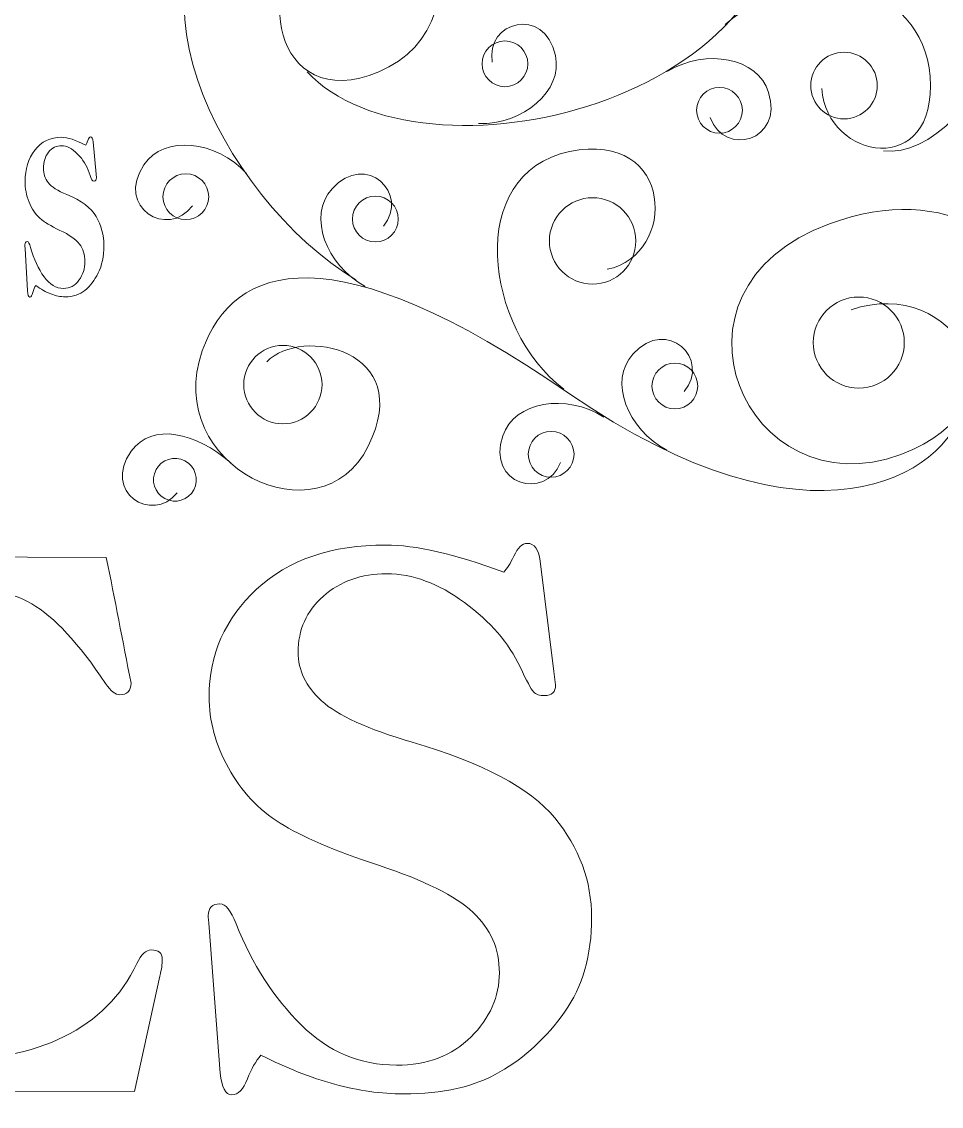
# Model space of a CAD drawing. Header units: millimetres. Extents: x 183 to 502, y -190 to 165.
# Drawn here: x 281.09 to 314.87, y 79.38 to 119.21 of the extents above; entities that cross this region are included whole.
import ezdxf

# ---------------------------------------------------------------- set-up
doc = ezdxf.new("R2010")
doc.units = ezdxf.units.MM
doc.header["$MEASUREMENT"] = 0
doc.layers.add('Camada 1', color=7, linetype='Continuous')

msp = doc.modelspace()

# ---------------------------------------------------------------- linework, layer by layer
at = {"layer": 'Camada 1', "color": 250, "lineweight": 20}
msp.add_open_spline([(337.5123, 40.8585), (337.5123, 40.8585), (337.5123, 70.8585), (337.5123, 70.8585), (337.5123, 70.8585), (337.5123, 70.8585), (340.5123, 70.8585), (340.5123, 70.8585), (340.5123, 70.8585), (340.5123, 70.8585), (340.5123, 100.8585), (340.5123, 100.8585), (340.5123, 100.8585), (340.5123, 100.8585), (337.5123, 100.8585), (337.5123, 100.8585), (337.5123, 100.8585), (337.5123, 100.8585), (337.5123, 130.8585), (337.5123, 130.8585), (337.5123, 130.8585), (337.5123, 130.8585), (340.5123, 130.8585), (340.5123, 130.8585), (340.5123, 130.8585), (340.5123, 130.8585), (340.5123, 164.8585), (340.5123, 164.8585), (340.5123, 164.8585), (340.5123, 164.8585), (337.5123, 164.8585), (337.5123, 164.8585), (337.5123, 164.8585), (337.5123, 164.8585), (306.5123, 164.8585), (306.5123, 164.8585), (306.5123, 164.8585), (306.5123, 164.8585), (306.5123, 161.8585), (306.5123, 161.8585), (306.5123, 161.8585), (306.5123, 161.8585), (276.5123, 161.8585), (276.5123, 161.8585), (276.5123, 161.8585), (276.5123, 161.8585), (276.5123, 164.8585), (276.5123, 164.8585), (276.5123, 164.8585), (276.5123, 164.8585), (246.5123, 164.8585), (246.5123, 164.8585), (246.5123, 164.8585), (246.5123, 164.8585), (246.5123, 161.8585), (246.5123, 161.8585), (246.5123, 161.8585), (246.5123, 161.8585), (216.5123, 161.8585), (216.5123, 161.8585), (216.5123, 161.8585), (216.5123, 161.8585), (216.5123, 164.8585), (216.5123, 164.8585), (216.5123, 164.8585), (216.5123, 164.8585), (185.5123, 164.8585), (185.5123, 164.8585), (185.5123, 164.8585), (185.5123, 164.8585), (182.5123, 164.8585), (182.5123, 164.8585), (182.5123, 164.8585), (182.5123, 164.8585), (182.5123, 130.8585), (182.5123, 130.8585), (182.5123, 130.8585), (182.5123, 130.8585), (185.5123, 130.8585), (185.5123, 130.8585), (185.5123, 130.8585), (185.5123, 130.8585), (185.5123, 100.8585), (185.5123, 100.8585), (185.5123, 100.8585), (185.5123, 100.8585), (182.5123, 100.8585), (182.5123, 100.8585), (182.5123, 100.8585), (182.5123, 100.8585), (182.5123, 70.8585), (182.5123, 70.8585), (182.5123, 70.8585), (182.5123, 70.8585), (185.5123, 70.8585), (185.5123, 70.8585), (185.5123, 70.8585), (185.5123, 70.8585), (185.5123, 40.8585), (185.5123, 40.8585), (185.5123, 40.8585), (185.5123, 40.8585), (182.5123, 40.8585), (182.5123, 40.8585), (182.5123, 40.8585), (182.5123, 40.8585), (182.5123, 6.8585), (182.5123, 6.8585), (182.5123, 6.8585), (182.5123, 6.8585), (185.5123, 6.8585), (185.5123, 6.8585), (185.5123, 6.8585), (185.5123, 6.8585), (216.5123, 6.8585), (216.5123, 6.8585), (216.5123, 6.8585), (216.5123, 6.8585), (216.5123, 9.8585), (216.5123, 9.8585), (216.5123, 9.8585), (216.5123, 9.8585), (246.5123, 9.8585), (246.5123, 9.8585), (246.5123, 9.8585), (246.5123, 9.8585), (246.5123, 6.8585), (246.5123, 6.8585), (246.5123, 6.8585), (246.5123, 6.8585), (276.5123, 6.8585), (276.5123, 6.8585), (276.5123, 6.8585), (276.5123, 6.8585), (276.5123, 9.8585), (276.5123, 9.8585), (276.5123, 9.8585), (276.5123, 9.8585), (306.5123, 9.8585), (306.5123, 9.8585), (306.5123, 9.8585), (306.5123, 9.8585), (306.5123, 6.8585), (306.5123, 6.8585), (306.5123, 6.8585), (306.5123, 6.8585), (337.5123, 6.8585), (337.5123, 6.8585), (337.5123, 6.8585), (337.5123, 6.8585), (340.5123, 6.8585), (340.5123, 6.8585), (340.5123, 6.8585), (340.5123, 6.8585), (340.5123, 40.8585), (340.5123, 40.8585), (340.5123, 40.8585), (340.5123, 40.8585), (337.5123, 40.8585), (337.5123, 40.8585)], degree=3, knots=[0, 0, 0, 0, 0.0243902, 0.0243902, 0.0243902, 0.0243902, 0.0487805, 0.0487805, 0.0487805, 0.0487805, 0.0731707, 0.0731707, 0.0731707, 0.0731707, 0.097561, 0.097561, 0.097561, 0.097561, 0.1219512, 0.1219512, 0.1219512, 0.1219512, 0.1463415, 0.1463415, 0.1463415, 0.1463415, 0.1707317, 0.1707317, 0.1707317, 0.1707317, 0.195122, 0.195122, 0.195122, 0.195122, 0.2195122, 0.2195122, 0.2195122, 0.2195122, 0.2439024, 0.2439024, 0.2439024, 0.2439024, 0.2682927, 0.2682927, 0.2682927, 0.2682927, 0.2926829, 0.2926829, 0.2926829, 0.2926829, 0.3170732, 0.3170732, 0.3170732, 0.3170732, 0.3414634, 0.3414634, 0.3414634, 0.3414634, 0.3658537, 0.3658537, 0.3658537, 0.3658537, 0.3902439, 0.3902439, 0.3902439, 0.3902439, 0.4146341, 0.4146341, 0.4146341, 0.4146341, 0.4390244, 0.4390244, 0.4390244, 0.4390244, 0.4634146, 0.4634146, 0.4634146, 0.4634146, 0.4878049, 0.4878049, 0.4878049, 0.4878049, 0.5121951, 0.5121951, 0.5121951, 0.5121951, 0.5365854, 0.5365854, 0.5365854, 0.5365854, 0.5609756, 0.5609756, 0.5609756, 0.5609756, 0.5853659, 0.5853659, 0.5853659, 0.5853659, 0.6097561, 0.6097561, 0.6097561, 0.6097561, 0.6341463, 0.6341463, 0.6341463, 0.6341463, 0.6585366, 0.6585366, 0.6585366, 0.6585366, 0.6829268, 0.6829268, 0.6829268, 0.6829268, 0.7073171, 0.7073171, 0.7073171, 0.7073171, 0.7317073, 0.7317073, 0.7317073, 0.7317073, 0.7560976, 0.7560976, 0.7560976, 0.7560976, 0.7804878, 0.7804878, 0.7804878, 0.7804878, 0.804878, 0.804878, 0.804878, 0.804878, 0.8292683, 0.8292683, 0.8292683, 0.8292683, 0.8536585, 0.8536585, 0.8536585, 0.8536585, 0.8780488, 0.8780488, 0.8780488, 0.8780488, 0.902439, 0.902439, 0.902439, 0.902439, 0.9268293, 0.9268293, 0.9268293, 0.9268293, 0.9512195, 0.9512195, 0.9512195, 0.9512195, 1, 1, 1, 1], dxfattribs=at)
at = {"layer": 'Camada 1', "color": 175, "lineweight": 9}
for points, knots in [([(312.7478, 114.4752), (316.1117, 113.9865), (320.7497, 122.9719), (316.9839, 128.4742), (316.9839, 128.4742), (313.5855, 133.4398), (308.9044, 129.3938), (311.2999, 126.1667), (311.2999, 126.1667), (313.338, 123.4214), (315.7391, 126.1512), (314.5035, 128.0702)], [0, 0, 0, 0, 0.25, 0.25, 0.25, 0.25, 0.5, 0.5, 0.5, 0.5, 1, 1, 1, 1]), ([(291.579, 117.3702), (295.6477, 112.9672), (310.1583, 116.1009), (309.1048, 125.3049), (309.1048, 125.3049), (308.1963, 133.241), (298.1528, 130.4532), (298.5452, 125.1433), (298.5452, 125.1433), (298.9473, 119.7002), (304.8206, 121.1501), (305.1983, 125.3977)], [0, 0, 0, 0, 0.25, 0.25, 0.25, 0.25, 0.5, 0.5, 0.5, 0.5, 1, 1, 1, 1]), ([(293.3681, 109.7341), (288.4407, 112.6905), (283.8939, 121.448), (289.9792, 124.593), (289.9792, 124.593), (295.8585, 127.6319), (298.5668, 119.6199), (294.5826, 117.5513), (294.5826, 117.5513), (290.4912, 115.4269), (289.3723, 120.6929), (291.9775, 121.9955)], [0, 0, 0, 0, 0.25, 0.25, 0.25, 0.25, 0.5, 0.5, 0.5, 0.5, 1, 1, 1, 1]), ([(306.9368, 119.1058), (309.8878, 121.6948), (314.1895, 120.6353), (314.4565, 117.203), (314.4565, 117.203), (314.7518, 113.4131), (310.6469, 114.1213), (310.4815, 116.7549)], [0, 0, 0, 0, 0.3333333, 0.3333333, 0.3333333, 0.3333333, 1, 1, 1, 1]), ([(297.8659, 115.4685), (299.5072, 115.4349), (300.9846, 116.6589), (300.6962, 117.976), (300.6962, 117.976), (300.2937, 119.8151), (298.1125, 119.2218), (298.3767, 117.7212)], [0, 0, 0, 0, 0.3333333, 0.3333333, 0.3333333, 0.3333333, 1, 1, 1, 1]), ([(298.8409, 116.8255), (299.3043, 116.8255), (299.682, 117.2032), (299.682, 117.6666), (299.682, 117.6666), (299.682, 118.1298), (299.3043, 118.5078), (298.8409, 118.5078), (298.8409, 118.5078), (298.3775, 118.5078), (297.9998, 118.1298), (297.9998, 117.6666), (297.9998, 117.6666), (297.9998, 117.2032), (298.3775, 116.8255), (298.8409, 116.8255)], [0, 0, 0, 0, 0.2, 0.2, 0.2, 0.2, 0.4, 0.4, 0.4, 0.4, 0.6, 0.6, 0.6, 0.6, 1, 1, 1, 1]), ([(304.8282, 117.3953), (306.2387, 118.235), (308.1278, 117.9001), (308.5274, 116.6123), (308.5274, 116.6123), (309.0857, 114.8141), (306.8957, 114.2531), (306.3845, 115.6885)], [0, 0, 0, 0, 0.3333333, 0.3333333, 0.3333333, 0.3333333, 1, 1, 1, 1]), ([(311.2979, 115.6444), (311.9717, 115.6444), (312.5212, 116.1937), (312.5212, 116.8673), (312.5212, 116.8673), (312.5212, 117.5409), (311.9717, 118.0902), (311.2979, 118.0902), (311.2979, 118.0902), (310.6246, 118.0902), (310.0751, 117.5409), (310.0751, 116.8673), (310.0751, 116.8673), (310.0751, 116.1937), (310.6246, 115.6444), (311.2979, 115.6444)], [0, 0, 0, 0, 0.2, 0.2, 0.2, 0.2, 0.4, 0.4, 0.4, 0.4, 0.6, 0.6, 0.6, 0.6, 1, 1, 1, 1]), ([(306.722, 115.1197), (307.1854, 115.1197), (307.5632, 115.4976), (307.5632, 115.9608), (307.5632, 115.9608), (307.5632, 116.4242), (307.1854, 116.802), (306.722, 116.802), (306.722, 116.802), (306.259, 116.802), (305.8809, 116.4242), (305.8809, 115.9608), (305.8809, 115.9608), (305.8809, 115.4976), (306.259, 115.1197), (306.722, 115.1197)], [0, 0, 0, 0, 0.2, 0.2, 0.2, 0.2, 0.4, 0.4, 0.4, 0.4, 0.6, 0.6, 0.6, 0.6, 1, 1, 1, 1]), ([(301.0046, 105.7138), (298.0866, 107.9351), (297.3551, 113.64), (301.2197, 114.4447), (301.2197, 114.4447), (305.0843, 115.2492), (305.1859, 110.6384), (302.5992, 110.1186)], [0, 0, 0, 0, 0.3333333, 0.3333333, 0.3333333, 0.3333333, 1, 1, 1, 1]), ([(289.3457, 113.6414), (288.236, 114.8515), (286.3305, 115.0741), (285.5774, 113.9554), (285.5774, 113.9554), (284.5259, 112.3938), (286.4616, 111.2268), (287.3641, 112.4544)], [0, 0, 0, 0, 0.3333333, 0.3333333, 0.3333333, 0.3333333, 1, 1, 1, 1]), ([(320.1816, 95.8725), (322.8895, 102.9926), (319.4416, 114.9711), (310.7612, 111.7918), (310.7612, 111.7918), (304.1121, 109.3564), (307.7122, 101.2166), (313.3855, 103.3189), (313.3855, 103.3189), (318.2932, 105.1377), (315.324, 109.9562), (311.5561, 108.6286)], [0, 0, 0, 0, 0.25, 0.25, 0.25, 0.25, 0.5, 0.5, 0.5, 0.5, 1, 1, 1, 1]), ([(293.706, 109.4928), (292.264, 110.2772), (291.5878, 112.0729), (292.4911, 113.0738), (292.4911, 113.0738), (293.7526, 114.4714), (295.3528, 112.8748), (294.3794, 111.7025)], [0, 0, 0, 0, 0.3333333, 0.3333333, 0.3333333, 0.3333333, 1, 1, 1, 1]), ([(287.1207, 111.9424), (287.584, 111.9424), (287.9618, 112.3203), (287.9618, 112.7835), (287.9618, 112.7835), (287.9618, 113.2467), (287.584, 113.6247), (287.1207, 113.6247), (287.1207, 113.6247), (286.6577, 113.6247), (286.2795, 113.2467), (286.2795, 112.7835), (286.2795, 112.7835), (286.2795, 112.3203), (286.6577, 111.9424), (287.1207, 111.9424)], [0, 0, 0, 0, 0.2, 0.2, 0.2, 0.2, 0.4, 0.4, 0.4, 0.4, 0.6, 0.6, 0.6, 0.6, 1, 1, 1, 1]), ([(294.0845, 111.1227), (294.5479, 111.1227), (294.9257, 111.5007), (294.9257, 111.9639), (294.9257, 111.9639), (294.9257, 112.4273), (294.5479, 112.8051), (294.0845, 112.8051), (294.0845, 112.8051), (293.6211, 112.8051), (293.2434, 112.4273), (293.2434, 111.9639), (293.2434, 111.9639), (293.2434, 111.5007), (293.6211, 111.1227), (294.0845, 111.1227)], [0, 0, 0, 0, 0.2, 0.2, 0.2, 0.2, 0.4, 0.4, 0.4, 0.4, 0.6, 0.6, 0.6, 0.6, 1, 1, 1, 1]), ([(302.0616, 109.5745), (302.9351, 109.5745), (303.6475, 110.287), (303.6475, 111.1604), (303.6475, 111.1604), (303.6475, 112.034), (302.9351, 112.7465), (302.0616, 112.7465), (302.0616, 112.7465), (301.1882, 112.7465), (300.4758, 112.034), (300.4758, 111.1604), (300.4758, 111.1604), (300.4758, 110.287), (301.1882, 109.5745), (302.0616, 109.5745)], [0, 0, 0, 0, 0.2, 0.2, 0.2, 0.2, 0.4, 0.4, 0.4, 0.4, 0.6, 0.6, 0.6, 0.6, 1, 1, 1, 1]), ([(315.7041, 105.1058), (315.0398, 102.521), (310.0751, 99.4346), (301.2161, 105.5489), (301.2161, 105.5489), (292.5282, 111.5451), (288.8671, 110.3671), (287.7255, 107.1214), (287.7255, 107.1214), (286.2373, 102.8914), (292.0644, 100.0659), (293.8231, 103.6272), (293.8231, 103.6272), (295.5819, 107.1886), (291.3407, 108.0311), (290.0991, 106.7238)], [0, 0, 0, 0, 0.2, 0.2, 0.2, 0.2, 0.4, 0.4, 0.4, 0.4, 0.6, 0.6, 0.6, 0.6, 1, 1, 1, 1]), ([(311.8398, 105.7549), (312.7615, 105.7549), (313.513, 106.5064), (313.513, 107.428), (313.513, 107.428), (313.513, 108.3494), (312.7615, 109.1009), (311.8398, 109.1009), (311.8398, 109.1009), (310.9186, 109.1009), (310.1671, 108.3494), (310.1671, 107.428), (310.1671, 107.428), (310.1671, 106.5064), (310.9186, 105.7549), (311.8398, 105.7549)], [0, 0, 0, 0, 0.2, 0.2, 0.2, 0.2, 0.4, 0.4, 0.4, 0.4, 0.6, 0.6, 0.6, 0.6, 1, 1, 1, 1]), ([(304.7871, 103.475), (303.3447, 104.2593), (302.6394, 106.0063), (303.5431, 107.0073), (303.5431, 107.0073), (304.8043, 108.4048), (306.4045, 106.8082), (305.431, 105.6359)], [0, 0, 0, 0, 0.3333333, 0.3333333, 0.3333333, 0.3333333, 1, 1, 1, 1]), ([(290.6856, 104.4448), (291.4786, 104.4448), (292.1249, 105.0912), (292.1249, 105.884), (292.1249, 105.884), (292.1249, 106.6765), (291.4786, 107.3231), (290.6856, 107.3231), (290.6856, 107.3231), (289.8931, 107.3231), (289.2464, 106.6765), (289.2464, 105.884), (289.2464, 105.884), (289.2464, 105.0912), (289.8931, 104.4448), (290.6856, 104.4448)], [0, 0, 0, 0, 0.2, 0.2, 0.2, 0.2, 0.4, 0.4, 0.4, 0.4, 0.6, 0.6, 0.6, 0.6, 1, 1, 1, 1]), ([(305.0851, 104.9926), (305.5482, 104.9926), (305.9263, 105.3706), (305.9263, 105.8338), (305.9263, 105.8338), (305.9263, 106.2972), (305.5482, 106.6749), (305.0851, 106.6749), (305.0851, 106.6749), (304.6218, 106.6749), (304.244, 106.2972), (304.244, 105.8338), (304.244, 105.8338), (304.244, 105.3706), (304.6218, 104.9926), (305.0851, 104.9926)], [0, 0, 0, 0, 0.2, 0.2, 0.2, 0.2, 0.4, 0.4, 0.4, 0.4, 0.6, 0.6, 0.6, 0.6, 1, 1, 1, 1]), ([(302.4773, 104.6934), (301.0874, 105.5671), (299.1908, 105.2782), (298.76, 104.0003), (298.76, 104.0003), (298.1588, 102.2164), (300.334, 101.6024), (300.8802, 103.0249)], [0, 0, 0, 0, 0.3333333, 0.3333333, 0.3333333, 0.3333333, 1, 1, 1, 1]), ([(288.779, 103.0082), (287.4929, 104.1346), (285.8851, 104.5064), (285.1128, 103.4403), (285.1128, 103.4403), (284.035, 101.9516), (285.8846, 100.7485), (286.8063, 101.9162)], [0, 0, 0, 0, 0.3333333, 0.3333333, 0.3333333, 0.3333333, 1, 1, 1, 1]), ([(300.5383, 102.4847), (301.0018, 102.4847), (301.3795, 102.8627), (301.3795, 103.3259), (301.3795, 103.3259), (301.3795, 103.7891), (301.0018, 104.1671), (300.5383, 104.1671), (300.5383, 104.1671), (300.0749, 104.1671), (299.6972, 103.7891), (299.6972, 103.3259), (299.6972, 103.3259), (299.6972, 102.8627), (300.0749, 102.4847), (300.5383, 102.4847)], [0, 0, 0, 0, 0.2, 0.2, 0.2, 0.2, 0.4, 0.4, 0.4, 0.4, 0.6, 0.6, 0.6, 0.6, 1, 1, 1, 1]), ([(285.9647, 102.614), (285.8408, 102.1983), (286.0771, 101.7606), (286.4931, 101.6366), (286.4931, 101.6366), (286.9087, 101.5123), (287.3466, 101.7488), (287.4705, 102.1646), (287.4705, 102.1646), (287.5948, 102.5804), (287.3582, 103.0181), (286.9425, 103.1422), (286.9425, 103.1422), (286.5266, 103.2663), (286.089, 103.0301), (285.9647, 102.614)], [0, 0, 0, 0, 0.2, 0.2, 0.2, 0.2, 0.4, 0.4, 0.4, 0.4, 0.6, 0.6, 0.6, 0.6, 1, 1, 1, 1]), ([(289.0436, 67.1656), (289.8063, 70.1738), (289.7879, 73.8582), (287.3988, 76.2567), (287.3988, 76.2567), (283.4373, 80.2341), (280.2409, 75.9275), (282.1423, 73.7938), (282.1423, 73.7938), (283.9099, 71.8105), (286.0245, 73.8486), (284.5072, 75.612)], [0, 0, 0, 0, 0.25, 0.25, 0.25, 0.25, 0.5, 0.5, 0.5, 0.5, 1, 1, 1, 1])]:
    msp.add_open_spline(points, degree=3, knots=knots, dxfattribs=at)
at = {"layer": 'Camada 1', "color": 240, "lineweight": 9}
for points, knots in [([(283.4425, 114.677), (283.4677, 114.7136), (283.4941, 114.7706), (283.5194, 114.8482), (283.5194, 114.8482), (283.5497, 114.939), (283.583, 114.9843), (283.6204, 114.9843), (283.6204, 114.9843), (283.674, 114.9843), (283.7074, 114.9213), (283.7195, 114.7956), (283.7195, 114.7956), (283.7195, 114.7956), (283.8226, 113.6174), (283.8226, 113.6174), (283.8226, 113.6174), (283.8226, 113.6174), (283.8347, 113.4756), (283.8347, 113.4756), (283.8347, 113.4756), (283.8347, 113.398), (283.8074, 113.3599), (283.7539, 113.3599), (283.7539, 113.3599), (283.7145, 113.3599), (283.6851, 113.3731), (283.6679, 113.4009), (283.6679, 113.4009), (283.6497, 113.4287), (283.6164, 113.5165), (283.5668, 113.6658), (283.5668, 113.6658), (283.4819, 113.9204), (283.3414, 114.1502), (283.1463, 114.3536), (283.1463, 114.3536), (282.9513, 114.557), (282.7542, 114.6595), (282.557, 114.6595), (282.557, 114.6595), (282.366, 114.6595), (282.2063, 114.5804), (282.079, 114.4209), (282.079, 114.4209), (281.9515, 114.2628), (281.8879, 114.0623), (281.8879, 113.8223), (281.8879, 113.8223), (281.8879, 113.6306), (281.9475, 113.4579), (282.0658, 113.3028), (282.0658, 113.3028), (282.1851, 113.1492), (282.4135, 113.0029), (282.7511, 112.8638), (282.7511, 112.8638), (283.2818, 112.6458), (283.6406, 112.3765), (283.8286, 112.056), (283.8286, 112.056), (284.0146, 111.737), (284.1076, 111.3815), (284.1076, 110.9907), (284.1076, 110.9907), (284.1076, 110.5911), (284.0398, 110.2546), (283.9034, 109.9838), (283.9034, 109.9838), (283.7669, 109.7131), (283.6042, 109.4995), (283.4142, 109.3443), (283.4142, 109.3443), (283.2242, 109.1877), (282.9816, 109.1102), (282.6853, 109.1102), (282.6853, 109.1102), (282.5176, 109.1102), (282.3438, 109.1453), (282.1638, 109.2141), (282.1638, 109.2141), (281.9839, 109.2829), (281.7979, 109.3868), (281.6069, 109.5242), (281.6069, 109.5242), (281.5674, 109.46), (281.5331, 109.3765), (281.5058, 109.2726), (281.5058, 109.2726), (281.4744, 109.1585), (281.4351, 109.1013), (281.3876, 109.1013), (281.3876, 109.1013), (281.339, 109.1013), (281.3097, 109.1789), (281.2996, 109.3326), (281.2996, 109.3326), (281.2996, 109.3326), (281.2147, 110.8868), (281.2147, 110.8868), (281.2147, 110.8868), (281.2106, 110.9541), (281.2086, 110.9965), (281.2086, 111.0141), (281.2086, 111.0141), (281.2086, 111.0975), (281.2379, 111.1385), (281.2966, 111.1385), (281.2966, 111.1385), (281.339, 111.1385), (281.3805, 111.0668), (281.4199, 110.9234), (281.4199, 110.9234), (281.5401, 110.4931), (281.7039, 110.1346), (281.9111, 109.8477), (281.9111, 109.8477), (282.1164, 109.5609), (282.3569, 109.4174), (282.6308, 109.4174), (282.6308, 109.4174), (282.8643, 109.4174), (283.0524, 109.5185), (283.1959, 109.7189), (283.1959, 109.7189), (283.3384, 109.9194), (283.4101, 110.1478), (283.4101, 110.4023), (283.4101, 110.4023), (283.4101, 110.657), (283.3434, 110.8721), (283.211, 111.0477), (283.211, 111.0477), (283.0786, 111.2218), (282.84, 111.3901), (282.4964, 111.5496), (282.4964, 111.5496), (282.1619, 111.7062), (281.9131, 111.857), (281.7514, 112.0005), (281.7514, 112.0005), (281.5887, 112.1423), (281.4583, 112.3399), (281.3613, 112.5887), (281.3613, 112.5887), (281.2632, 112.8389), (281.2147, 113.0936), (281.2147, 113.3497), (281.2147, 113.3497), (281.2147, 113.7989), (281.335, 114.1809), (281.5745, 114.4955), (281.5745, 114.4955), (281.8141, 114.8102), (282.1396, 114.9667), (282.552, 114.9667), (282.552, 114.9667), (282.7744, 114.9667), (283.0715, 114.8702), (283.4425, 114.677)], [0, 0, 0, 0, 0.0243902, 0.0243902, 0.0243902, 0.0243902, 0.0487805, 0.0487805, 0.0487805, 0.0487805, 0.0731707, 0.0731707, 0.0731707, 0.0731707, 0.097561, 0.097561, 0.097561, 0.097561, 0.1219512, 0.1219512, 0.1219512, 0.1219512, 0.1463415, 0.1463415, 0.1463415, 0.1463415, 0.1707317, 0.1707317, 0.1707317, 0.1707317, 0.195122, 0.195122, 0.195122, 0.195122, 0.2195122, 0.2195122, 0.2195122, 0.2195122, 0.2439024, 0.2439024, 0.2439024, 0.2439024, 0.2682927, 0.2682927, 0.2682927, 0.2682927, 0.2926829, 0.2926829, 0.2926829, 0.2926829, 0.3170732, 0.3170732, 0.3170732, 0.3170732, 0.3414634, 0.3414634, 0.3414634, 0.3414634, 0.3658537, 0.3658537, 0.3658537, 0.3658537, 0.3902439, 0.3902439, 0.3902439, 0.3902439, 0.4146341, 0.4146341, 0.4146341, 0.4146341, 0.4390244, 0.4390244, 0.4390244, 0.4390244, 0.4634146, 0.4634146, 0.4634146, 0.4634146, 0.4878049, 0.4878049, 0.4878049, 0.4878049, 0.5121951, 0.5121951, 0.5121951, 0.5121951, 0.5365854, 0.5365854, 0.5365854, 0.5365854, 0.5609756, 0.5609756, 0.5609756, 0.5609756, 0.5853659, 0.5853659, 0.5853659, 0.5853659, 0.6097561, 0.6097561, 0.6097561, 0.6097561, 0.6341463, 0.6341463, 0.6341463, 0.6341463, 0.6585366, 0.6585366, 0.6585366, 0.6585366, 0.6829268, 0.6829268, 0.6829268, 0.6829268, 0.7073171, 0.7073171, 0.7073171, 0.7073171, 0.7317073, 0.7317073, 0.7317073, 0.7317073, 0.7560976, 0.7560976, 0.7560976, 0.7560976, 0.7804878, 0.7804878, 0.7804878, 0.7804878, 0.804878, 0.804878, 0.804878, 0.804878, 0.8292683, 0.8292683, 0.8292683, 0.8292683, 0.8536585, 0.8536585, 0.8536585, 0.8536585, 0.8780488, 0.8780488, 0.8780488, 0.8780488, 0.902439, 0.902439, 0.902439, 0.902439, 0.9268293, 0.9268293, 0.9268293, 0.9268293, 0.9512195, 0.9512195, 0.9512195, 0.9512195, 1, 1, 1, 1]), ([(298.7955, 98.9968), (298.9179, 99.1229), (299.0456, 99.3192), (299.1683, 99.5862), (299.1683, 99.5862), (299.3155, 99.8985), (299.4776, 100.0545), (299.6593, 100.0545), (299.6593, 100.0545), (299.9194, 100.0545), (300.0816, 99.8378), (300.1404, 99.4048), (300.1404, 99.4048), (300.1404, 99.4048), (300.641, 95.3498), (300.641, 95.3498), (300.641, 95.3498), (300.641, 95.3498), (300.7001, 94.8614), (300.7001, 94.8614), (300.7001, 94.8614), (300.7001, 94.5944), (300.5676, 94.4635), (300.3074, 94.4635), (300.3074, 94.4635), (300.116, 94.4635), (299.9734, 94.5088), (299.8899, 94.6044), (299.8899, 94.6044), (299.8015, 94.7001), (299.6398, 95.0024), (299.399, 95.5161), (299.399, 95.5161), (298.9868, 96.3924), (298.3046, 97.1835), (297.3565, 97.8835), (297.3565, 97.8835), (296.4093, 98.5838), (295.4519, 98.9365), (294.4945, 98.9365), (294.4945, 98.9365), (293.5663, 98.9365), (292.7909, 98.6645), (292.1723, 98.1151), (292.1723, 98.1151), (291.5538, 97.5711), (291.2445, 96.8811), (291.2445, 96.0551), (291.2445, 96.0551), (291.2445, 95.3951), (291.5339, 94.8008), (292.1083, 94.2668), (292.1083, 94.2668), (292.6875, 93.7381), (293.7973, 93.2344), (295.4373, 92.7557), (295.4373, 92.7557), (298.0144, 92.0054), (299.7573, 91.0784), (300.6705, 89.9754), (300.6705, 89.9754), (301.574, 88.8774), (302.0259, 87.6534), (302.0259, 86.3083), (302.0259, 86.3083), (302.0259, 84.9329), (301.6968, 83.7746), (301.0338, 82.8426), (301.0338, 82.8426), (300.371, 81.9109), (299.5806, 81.1756), (298.6581, 80.6415), (298.6581, 80.6415), (297.7347, 80.1026), (296.5564, 79.8356), (295.1179, 79.8356), (295.1179, 79.8356), (294.3028, 79.8356), (293.4585, 79.9566), (292.5845, 80.1932), (292.5845, 80.1932), (291.7107, 80.4299), (290.8072, 80.7876), (289.8794, 81.2609), (289.8794, 81.2609), (289.6877, 81.0396), (289.5211, 80.7522), (289.3885, 80.3946), (289.3885, 80.3946), (289.2361, 80.0019), (289.0448, 79.8052), (288.8141, 79.8052), (288.8141, 79.8052), (288.5783, 79.8052), (288.4359, 80.0722), (288.3869, 80.6012), (288.3869, 80.6012), (288.3869, 80.6012), (287.9747, 85.9506), (287.9747, 85.9506), (287.9747, 85.9506), (287.9549, 86.1823), (287.9451, 86.3283), (287.9451, 86.389), (287.9451, 86.389), (287.9451, 86.676), (288.0874, 86.817), (288.3723, 86.817), (288.3723, 86.817), (288.5783, 86.817), (288.7797, 86.5703), (288.971, 86.0766), (288.971, 86.0766), (289.5551, 84.5956), (290.3504, 83.3616), (291.3572, 82.3742), (291.3572, 82.3742), (292.3539, 81.3869), (293.5221, 80.8932), (294.8528, 80.8932), (294.8528, 80.8932), (295.9869, 80.8932), (296.9001, 81.2409), (297.5973, 81.9309), (297.5973, 81.9309), (298.2896, 82.6209), (298.6382, 83.407), (298.6382, 84.2833), (298.6382, 84.2833), (298.6382, 85.1596), (298.3143, 85.9003), (297.6707, 86.5046), (297.6707, 86.5046), (297.0278, 87.104), (295.869, 87.6833), (294.1998, 88.2323), (294.1998, 88.2323), (292.5748, 88.7713), (291.3669, 89.2903), (290.5814, 89.784), (290.5814, 89.784), (289.791, 90.2724), (289.1575, 90.9524), (288.6865, 91.8087), (288.6865, 91.8087), (288.2102, 92.6701), (287.9747, 93.5467), (287.9747, 94.4281), (287.9747, 94.4281), (287.9747, 95.9744), (288.5588, 97.2891), (289.7221, 98.3722), (289.7221, 98.3722), (290.8858, 99.4552), (292.4666, 99.9942), (294.4697, 99.9942), (294.4697, 99.9942), (295.5499, 99.9942), (296.9934, 99.6618), (298.7955, 98.9968)], [0, 0, 0, 0, 0.0243902, 0.0243902, 0.0243902, 0.0243902, 0.0487805, 0.0487805, 0.0487805, 0.0487805, 0.0731707, 0.0731707, 0.0731707, 0.0731707, 0.097561, 0.097561, 0.097561, 0.097561, 0.1219512, 0.1219512, 0.1219512, 0.1219512, 0.1463415, 0.1463415, 0.1463415, 0.1463415, 0.1707317, 0.1707317, 0.1707317, 0.1707317, 0.195122, 0.195122, 0.195122, 0.195122, 0.2195122, 0.2195122, 0.2195122, 0.2195122, 0.2439024, 0.2439024, 0.2439024, 0.2439024, 0.2682927, 0.2682927, 0.2682927, 0.2682927, 0.2926829, 0.2926829, 0.2926829, 0.2926829, 0.3170732, 0.3170732, 0.3170732, 0.3170732, 0.3414634, 0.3414634, 0.3414634, 0.3414634, 0.3658537, 0.3658537, 0.3658537, 0.3658537, 0.3902439, 0.3902439, 0.3902439, 0.3902439, 0.4146341, 0.4146341, 0.4146341, 0.4146341, 0.4390244, 0.4390244, 0.4390244, 0.4390244, 0.4634146, 0.4634146, 0.4634146, 0.4634146, 0.4878049, 0.4878049, 0.4878049, 0.4878049, 0.5121951, 0.5121951, 0.5121951, 0.5121951, 0.5365854, 0.5365854, 0.5365854, 0.5365854, 0.5609756, 0.5609756, 0.5609756, 0.5609756, 0.5853659, 0.5853659, 0.5853659, 0.5853659, 0.6097561, 0.6097561, 0.6097561, 0.6097561, 0.6341463, 0.6341463, 0.6341463, 0.6341463, 0.6585366, 0.6585366, 0.6585366, 0.6585366, 0.6829268, 0.6829268, 0.6829268, 0.6829268, 0.7073171, 0.7073171, 0.7073171, 0.7073171, 0.7317073, 0.7317073, 0.7317073, 0.7317073, 0.7560976, 0.7560976, 0.7560976, 0.7560976, 0.7804878, 0.7804878, 0.7804878, 0.7804878, 0.804878, 0.804878, 0.804878, 0.804878, 0.8292683, 0.8292683, 0.8292683, 0.8292683, 0.8536585, 0.8536585, 0.8536585, 0.8536585, 0.8780488, 0.8780488, 0.8780488, 0.8780488, 0.902439, 0.902439, 0.902439, 0.902439, 0.9268293, 0.9268293, 0.9268293, 0.9268293, 0.9512195, 0.9512195, 0.9512195, 0.9512195, 1, 1, 1, 1]), ([(284.199, 99.5409), (284.5083, 97.9995), (284.8078, 96.4632), (285.1074, 94.9218), (285.1074, 94.9218), (285.1074, 94.6348), (284.9696, 94.4934), (284.6899, 94.4934), (284.6899, 94.4934), (284.5379, 94.4934), (284.366, 94.6294), (284.1743, 94.9068), (284.1743, 94.9068), (283.1873, 96.3875), (282.279, 97.3598), (281.4593, 97.8331), (281.4593, 97.8331), (280.6394, 98.3068), (279.4611, 98.5435), (277.9147, 98.5435), (277.9147, 98.5435), (277.0506, 98.5435), (276.2156, 98.4678), (275.4106, 98.3218), (275.4106, 98.3218), (275.2387, 96.5792), (275.1503, 94.6697), (275.1503, 92.5947), (275.1503, 92.5947), (275.1503, 92.2371), (275.1601, 91.6427), (275.18, 90.8064), (275.18, 90.8064), (275.18, 90.8064), (276.2747, 90.7914), (276.2747, 90.7914), (276.2747, 90.7914), (276.9573, 90.7914), (277.5463, 90.887), (278.0424, 91.0784), (278.0424, 91.0784), (278.5381, 91.2697), (278.9553, 91.6777), (279.3038, 92.3024), (279.3038, 92.3024), (279.6475, 92.9271), (279.8438, 93.3301), (279.8931, 93.5064), (279.8931, 93.5064), (279.9815, 93.8237), (280.129, 93.9798), (280.3402, 93.9798), (280.3402, 93.9798), (280.6102, 93.9798), (280.7476, 93.8641), (280.7476, 93.6271), (280.7476, 93.6271), (280.7476, 93.5567), (280.7379, 93.4761), (280.718, 93.3904), (280.718, 93.3904), (280.6001, 92.7761), (280.5413, 90.9524), (280.5413, 87.91), (280.5413, 87.91), (280.5413, 87.487), (280.5806, 87.099), (280.6544, 86.7566), (280.6544, 86.7566), (280.6787, 86.656), (280.6884, 86.5753), (280.6884, 86.5046), (280.6884, 86.5046), (280.6884, 86.2276), (280.5364, 86.0917), (280.232, 86.0917), (280.232, 86.0917), (280.0208, 86.0917), (279.8587, 86.3536), (279.7456, 86.8773), (279.7456, 86.8773), (279.5543, 87.7943), (279.1125, 88.4943), (278.4299, 88.973), (278.4299, 88.973), (277.7477, 89.4513), (276.6675, 89.6984), (275.1945, 89.7183), (275.1945, 89.7183), (275.1455, 88.0663), (275.1208, 86.9783), (275.1208, 86.4593), (275.1208, 86.4593), (275.1208, 84.218), (275.1552, 82.8829), (275.2241, 82.4599), (275.2241, 82.4599), (275.2878, 82.0369), (275.5334, 81.6942), (275.9554, 81.4372), (275.9554, 81.4372), (276.3777, 81.1756), (277.0948, 81.0446), (278.106, 81.0446), (278.106, 81.0446), (281.7638, 81.0446), (284.1694, 82.2382), (285.323, 84.621), (285.323, 84.621), (285.4851, 84.9583), (285.657, 85.1246), (285.8435, 85.1246), (285.8435, 85.1246), (286.1183, 85.1246), (286.2561, 85.0086), (286.2561, 84.772), (286.2561, 84.772), (286.2561, 84.6106), (286.2265, 84.4093), (286.1677, 84.1623), (286.1677, 84.1623), (286.1677, 84.1623), (285.2347, 79.9262), (285.2347, 79.9262), (285.2347, 79.9262), (285.2347, 79.9262), (280.0257, 79.9412), (280.0257, 79.9412), (280.0257, 79.9412), (278.5576, 79.9516), (277.188, 79.9866), (275.9161, 80.0472), (275.9161, 80.0472), (274.6449, 80.1075), (273.6531, 80.1379), (272.9315, 80.1379), (272.9315, 80.1379), (272.1261, 80.1379), (270.9134, 80.0975), (269.2933, 80.0119), (269.2933, 80.0119), (269.0919, 79.9969), (268.9395, 79.9866), (268.8463, 79.9866), (268.8463, 79.9866), (268.3947, 79.9866), (268.1689, 80.1379), (268.1689, 80.4449), (268.1689, 80.4449), (268.1689, 80.7222), (268.3505, 80.8633), (268.7186, 80.8633), (268.7186, 80.8633), (269.652, 80.8633), (270.2803, 81.1199), (270.5993, 81.6389), (270.5993, 81.6389), (270.9232, 82.1526), (271.0853, 83.2053), (271.0853, 84.797), (271.0853, 84.797), (271.0853, 84.797), (271.1736, 92.3781), (271.1736, 92.3781), (271.1736, 92.3781), (271.1736, 94.9721), (271.1392, 96.5638), (271.0804, 97.1581), (271.0804, 97.1581), (271.0164, 97.7525), (270.8498, 98.1555), (270.5798, 98.3671), (270.5798, 98.3671), (270.3147, 98.5789), (269.8089, 98.7398), (269.0724, 98.8459), (269.0724, 98.8459), (268.7628, 98.8858), (268.6107, 99.0218), (268.6107, 99.2538), (268.6107, 99.2538), (268.6107, 99.5458), (268.7874, 99.6918), (269.1412, 99.6918), (269.1412, 99.6918), (269.1412, 99.6918), (272.6073, 99.5812), (272.6073, 99.5812), (272.6073, 99.5812), (272.6073, 99.5812), (284.199, 99.5409), (284.199, 99.5409)], [0, 0, 0, 0, 0.0204082, 0.0204082, 0.0204082, 0.0204082, 0.0408163, 0.0408163, 0.0408163, 0.0408163, 0.0612245, 0.0612245, 0.0612245, 0.0612245, 0.0816327, 0.0816327, 0.0816327, 0.0816327, 0.1020408, 0.1020408, 0.1020408, 0.1020408, 0.122449, 0.122449, 0.122449, 0.122449, 0.1428571, 0.1428571, 0.1428571, 0.1428571, 0.1632653, 0.1632653, 0.1632653, 0.1632653, 0.1836735, 0.1836735, 0.1836735, 0.1836735, 0.2040816, 0.2040816, 0.2040816, 0.2040816, 0.2244898, 0.2244898, 0.2244898, 0.2244898, 0.244898, 0.244898, 0.244898, 0.244898, 0.2653061, 0.2653061, 0.2653061, 0.2653061, 0.2857143, 0.2857143, 0.2857143, 0.2857143, 0.3061224, 0.3061224, 0.3061224, 0.3061224, 0.3265306, 0.3265306, 0.3265306, 0.3265306, 0.3469388, 0.3469388, 0.3469388, 0.3469388, 0.3673469, 0.3673469, 0.3673469, 0.3673469, 0.3877551, 0.3877551, 0.3877551, 0.3877551, 0.4081633, 0.4081633, 0.4081633, 0.4081633, 0.4285714, 0.4285714, 0.4285714, 0.4285714, 0.4489796, 0.4489796, 0.4489796, 0.4489796, 0.4693878, 0.4693878, 0.4693878, 0.4693878, 0.4897959, 0.4897959, 0.4897959, 0.4897959, 0.5102041, 0.5102041, 0.5102041, 0.5102041, 0.5306122, 0.5306122, 0.5306122, 0.5306122, 0.5510204, 0.5510204, 0.5510204, 0.5510204, 0.5714286, 0.5714286, 0.5714286, 0.5714286, 0.5918367, 0.5918367, 0.5918367, 0.5918367, 0.6122449, 0.6122449, 0.6122449, 0.6122449, 0.6326531, 0.6326531, 0.6326531, 0.6326531, 0.6530612, 0.6530612, 0.6530612, 0.6530612, 0.6734694, 0.6734694, 0.6734694, 0.6734694, 0.6938776, 0.6938776, 0.6938776, 0.6938776, 0.7142857, 0.7142857, 0.7142857, 0.7142857, 0.7346939, 0.7346939, 0.7346939, 0.7346939, 0.755102, 0.755102, 0.755102, 0.755102, 0.7755102, 0.7755102, 0.7755102, 0.7755102, 0.7959184, 0.7959184, 0.7959184, 0.7959184, 0.8163265, 0.8163265, 0.8163265, 0.8163265, 0.8367347, 0.8367347, 0.8367347, 0.8367347, 0.8571429, 0.8571429, 0.8571429, 0.8571429, 0.877551, 0.877551, 0.877551, 0.877551, 0.8979592, 0.8979592, 0.8979592, 0.8979592, 0.9183673, 0.9183673, 0.9183673, 0.9183673, 0.9387755, 0.9387755, 0.9387755, 0.9387755, 0.9591837, 0.9591837, 0.9591837, 0.9591837, 1, 1, 1, 1])]:
    msp.add_open_spline(points, degree=3, knots=knots, dxfattribs=at)

doc.saveas('drawing.dxf')
